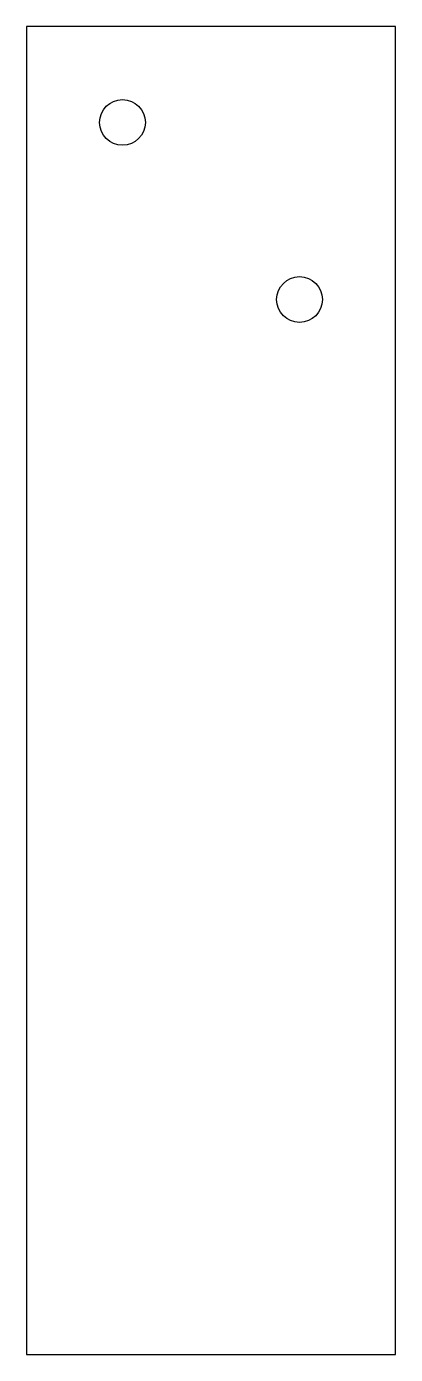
# Model space of a CAD drawing. Header units: millimetres. Extents: x -12.5 to 12.5, y -45 to 45.
import ezdxf

# ---------------------------------------------------------------- set-up
doc = ezdxf.new("R2010")
doc.units = ezdxf.units.MM
doc.layers.get('0').update_dxf_attribs({"linetype": 'CONTINUOUS'})

msp = doc.modelspace()

# ---------------------------------------------------------------- linework, layer by layer
msp.add_lwpolyline([(12.5, -45), (12.5, 45), (-12.5, 45), (-12.5, -45)], close=True)
for centre in [(-6, 38.5), (6, 26.5)]:
    msp.add_circle(centre, 1.55)

doc.saveas('drawing.dxf')
